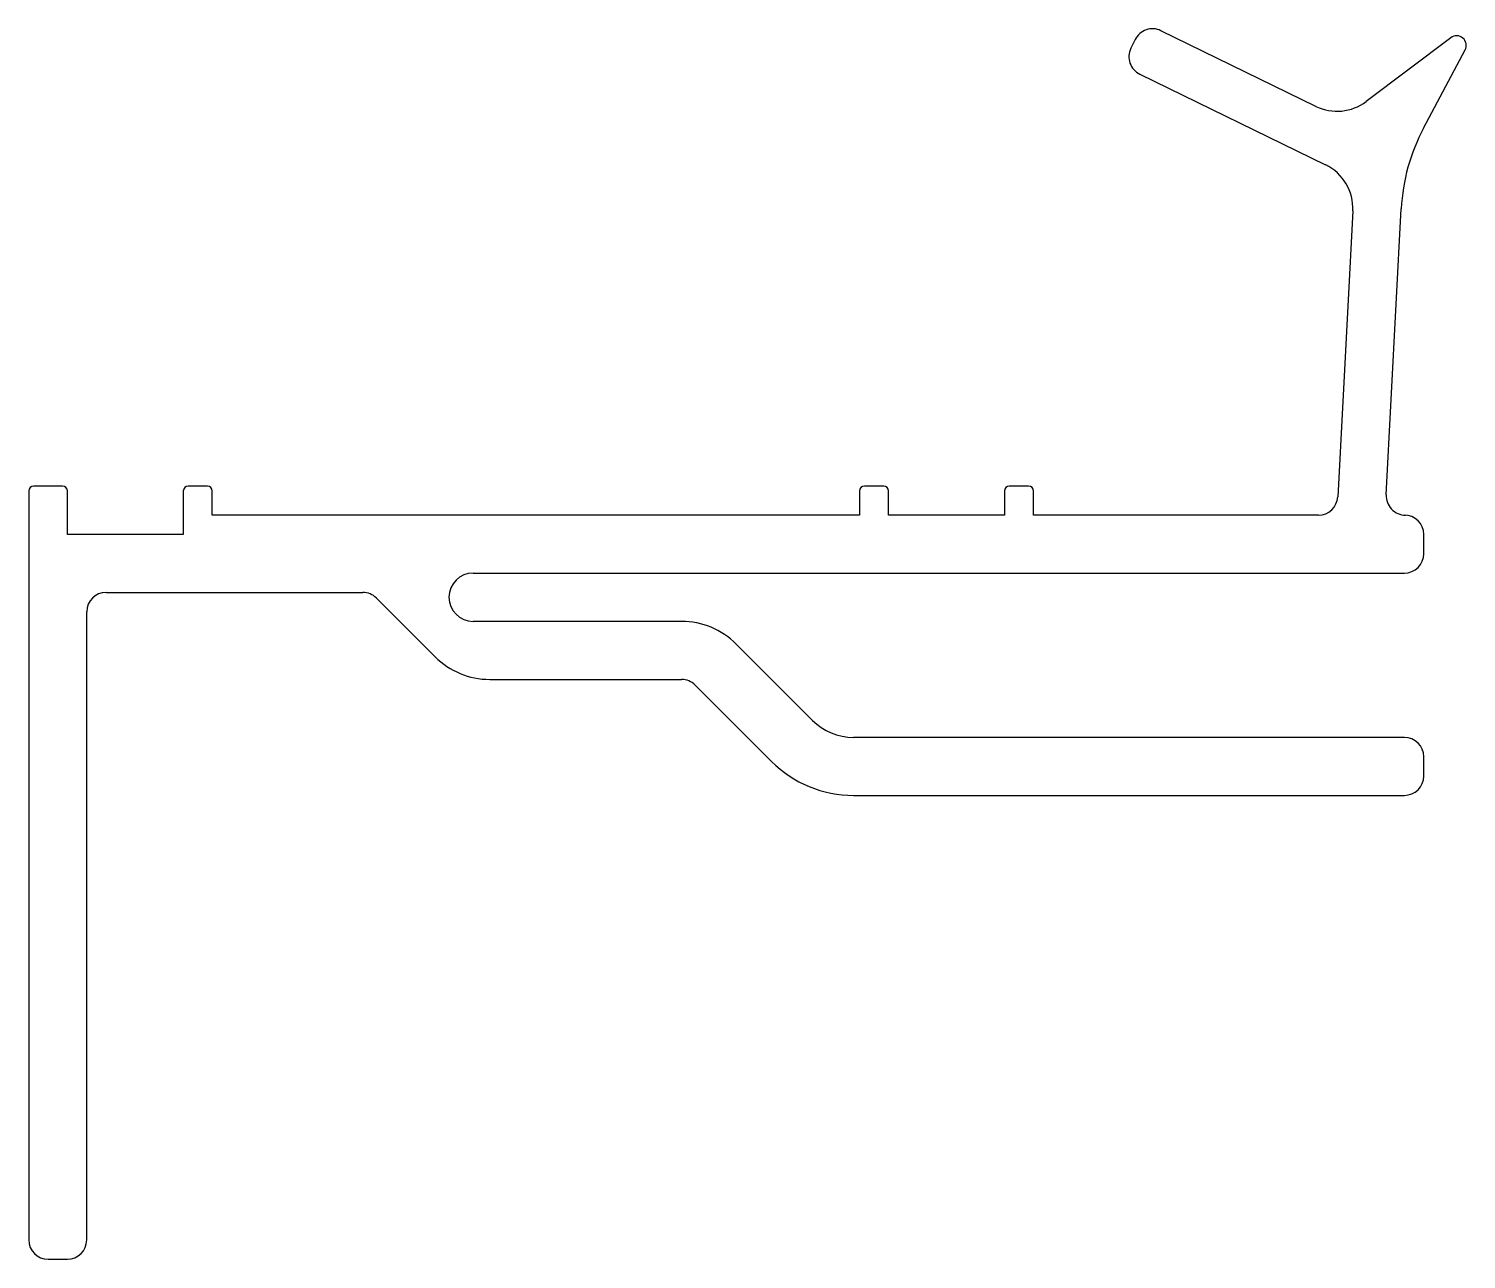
# Model space of a CAD drawing. Extents: x 1274.4 to 1348.8, y 1868.4 to 1932.1.
import ezdxf

# ---------------------------------------------------------------- set-up
doc = ezdxf.new("R2010")
doc.units = 0
doc.layers.get('0').update_dxf_attribs({"linetype": 'CONTINUOUS'})

msp = doc.modelspace()

# ---------------------------------------------------------------- linework, layer by layer
for p, q in [((1331.67, 1931.546), (1331.451, 1931.097)), ((1341.028, 1928.094), (1333.007, 1932.006)), ((1348.007, 1931.644), (1343.629, 1928.345)), ((1346.599, 1926.965), (1348.75, 1931.011)), ((1331.913, 1929.759), (1341.532, 1925.067)), ((1341.028, 1928.094), (1341.028, 1928.094)), ((1342.933, 1922.689), (1342.158, 1907.892)), ((1344.667, 1907.997), (1345.442, 1922.794)), ((1276.158, 1908.445), (1274.658, 1908.445)), ((1283.658, 1908.445), (1282.658, 1908.445)), ((1318.658, 1908.445), (1317.658, 1908.445)), ((1326.158, 1908.445), (1325.158, 1908.445)), ((1274.408, 1908.195), (1274.408, 1869.445)), ((1276.408, 1905.945), (1276.408, 1908.195)), ((1282.408, 1908.195), (1282.408, 1905.945)), ((1283.908, 1906.945), (1283.908, 1908.195)), ((1317.408, 1908.195), (1317.408, 1906.945)), ((1318.908, 1906.945), (1318.908, 1908.195)), ((1324.908, 1908.195), (1324.908, 1906.945)), ((1326.408, 1906.945), (1326.408, 1908.195)), ((1344.667, 1907.997), (1344.667, 1907.997)), ((1317.408, 1906.945), (1283.908, 1906.945)), ((1324.908, 1906.945), (1318.908, 1906.945)), ((1341.159, 1906.945), (1326.408, 1906.945)), ((1345.608, 1906.945), (1345.665, 1906.945)), ((1282.408, 1905.945), (1276.408, 1905.945)), ((1346.608, 1904.945), (1346.608, 1905.945)), ((1297.408, 1903.945), (1345.608, 1903.945)), ((1278.408, 1902.945), (1291.694, 1902.945)), ((1292.401, 1902.652), (1295.437, 1899.615)), ((1277.408, 1869.445), (1277.408, 1901.945)), ((1308.194, 1901.445), (1297.408, 1901.445)), ((1314.972, 1896.323), (1311.022, 1900.273)), ((1298.265, 1898.445), (1308.194, 1898.445)), ((1308.901, 1898.152), (1312.852, 1894.201)), ((1314.972, 1896.323), (1314.972, 1896.323)), ((1345.608, 1895.445), (1317.093, 1895.445)), ((1346.608, 1893.445), (1346.608, 1894.445)), ((1317.093, 1892.445), (1345.608, 1892.445)), ((1275.408, 1868.445), (1276.408, 1868.445))]:
    msp.add_line(p, q)
for centre, radius, start, end in [((1332.569, 1931.108), 1, 63.99999, 154.00001), ((1348.308, 1931.245), 0.5, 332.12162, 127.00001), ((1332.349, 1930.658), 1, 153.99987, 244.09808), ((1342.124, 1930.341), 2.5, 243.99999, 306.99999), ((1355.428, 1922.271), 10, 151.99999, 177), ((1340.437, 1922.82), 2.5, 357, 64.01095), ((1274.658, 1908.195), 0.25, 90, 180), ((1276.158, 1908.195), 0.25, 0, 90), ((1282.658, 1908.195), 0.25, 90, 180), ((1283.658, 1908.195), 0.25, 0, 90), ((1317.658, 1908.195), 0.25, 90, 180), ((1318.658, 1908.195), 0.25, 0, 90), ((1325.158, 1908.195), 0.25, 90, 180), ((1326.158, 1908.195), 0.25, 0, 90), ((1341.159, 1907.945), 1, 270, 357), ((1345.665, 1907.945), 1, 177, 270), ((1345.608, 1905.945), 1, 0, 90), ((1345.608, 1904.945), 1, 270, 0), ((1297.408, 1902.695), 1.25, 90, 270), ((1278.408, 1901.945), 1, 90, 180), ((1291.694, 1901.945), 1, 45, 90), ((1308.194, 1897.445), 4, 44.99999, 90), ((1298.265, 1902.445), 4, 225.01702, 270), ((1308.194, 1897.445), 1, 45.00001, 90), ((1317.093, 1898.445), 3, 224.99999, 270), ((1345.608, 1894.445), 1, 0, 90), ((1317.093, 1898.445), 6, 225.01703, 270), ((1345.608, 1893.445), 1, 270, 0), ((1275.408, 1869.445), 1, 180, 270), ((1276.408, 1869.445), 1, 270, 0)]:
    msp.add_arc(centre, radius, start, end)

doc.saveas('drawing.dxf')
